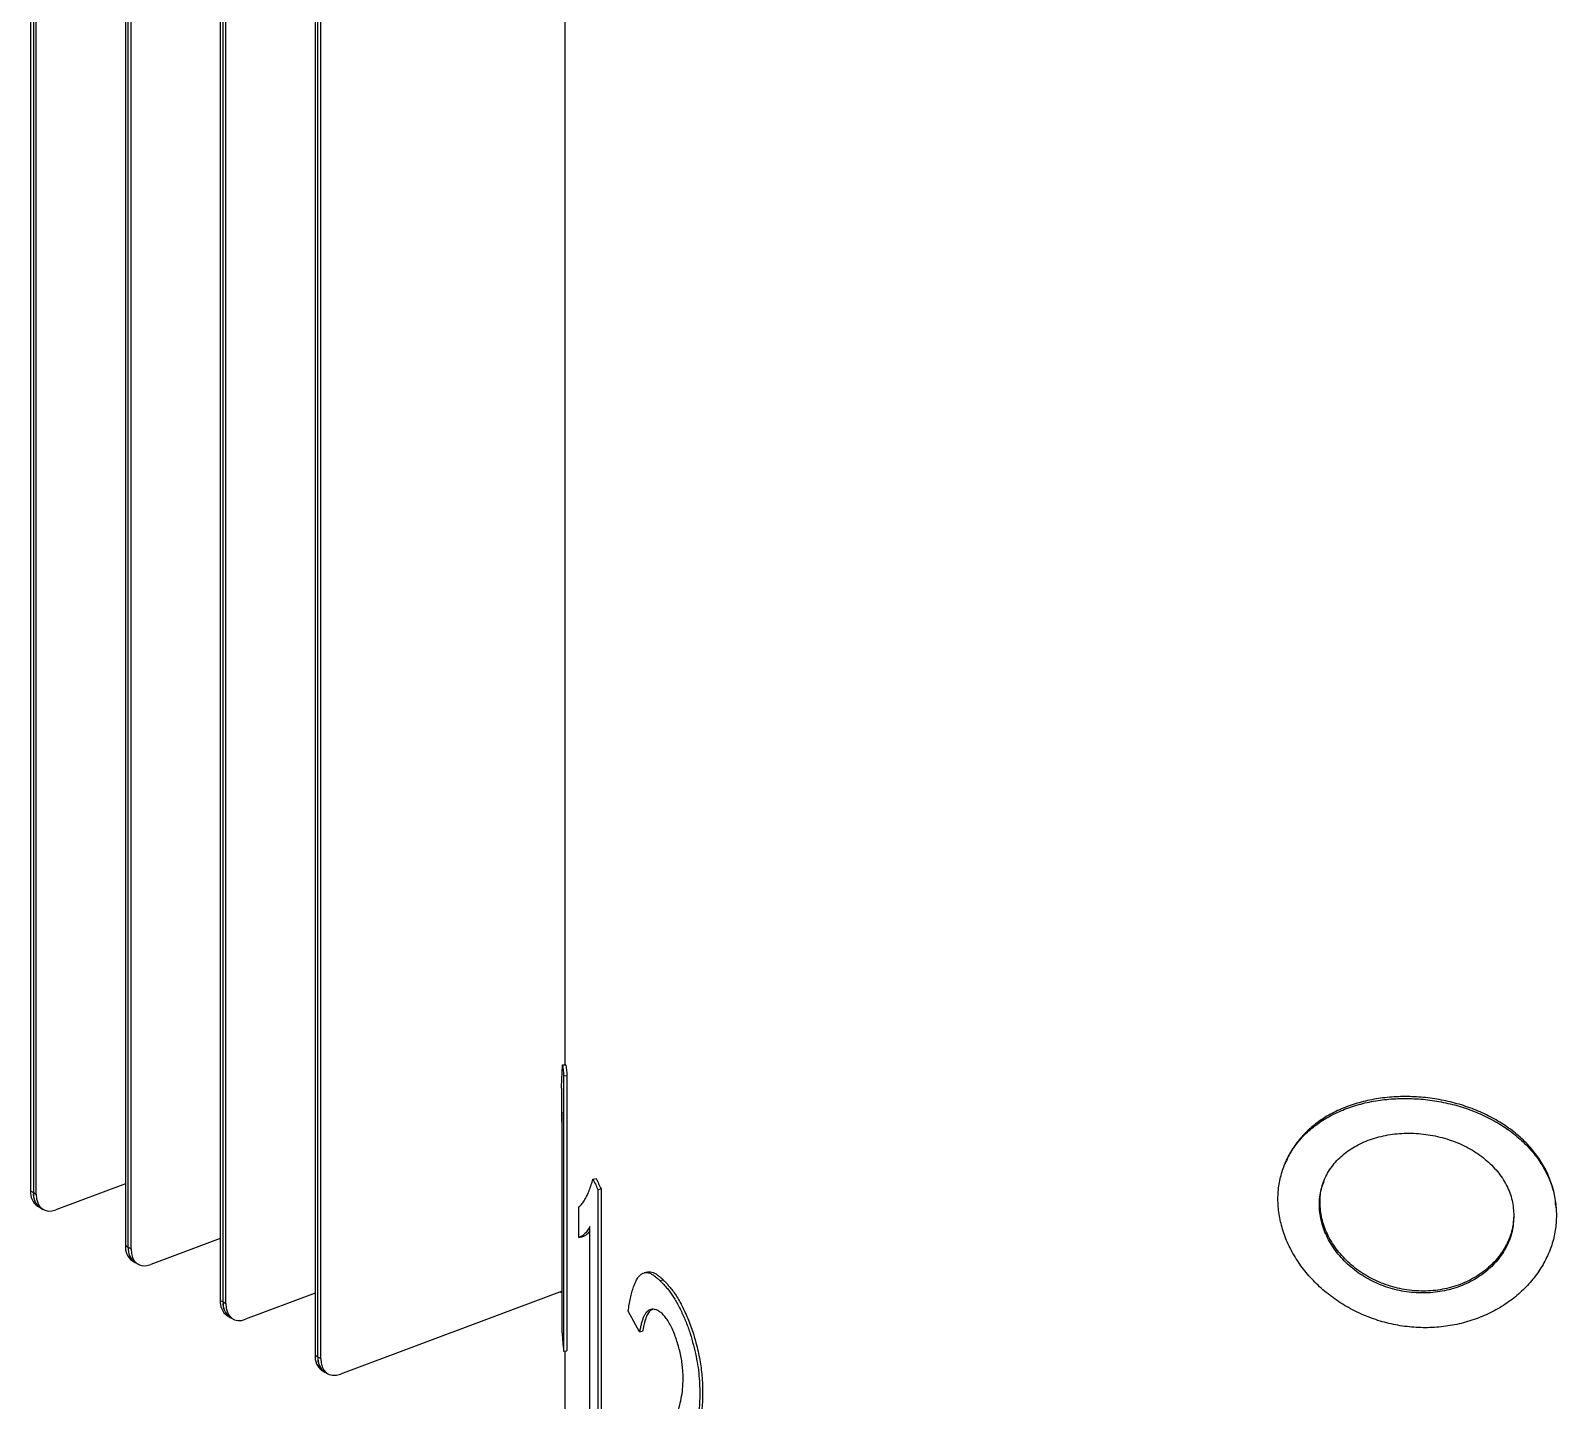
# Model space of a CAD drawing. Header units: millimetres. Extents: x 0 to 6631, y 0 to 4689.
# Drawn here: x 4058.9 to 4514.1, y 3095.2 to 3503.9 of the extents above; entities that cross this region are included whole.
import ezdxf

# ---------------------------------------------------------------- set-up
doc = ezdxf.new("R2010")
doc.units = ezdxf.units.MM
doc.header["$LTSCALE"] = 13
doc.layers.add('几何体', color=7, linetype='Continuous')

msp = doc.modelspace()

# ---------------------------------------------------------------- linework, layer by layer
at = {"layer": '几何体'}
for p, q in [((4058.96, 3754.05), (4058.96, 3157.72)), ((4059.81, 3753.56), (4059.81, 3157.23)), ((4060.65, 3156.74), (4060.65, 3753.07)), ((4087.24, 3737.72), (4087.24, 3141.39)), ((4088.09, 3140.9), (4088.09, 3737.23)), ((4088.94, 3140.41), (4088.94, 3736.74)), ((4115.53, 3721.4), (4115.53, 3125.06)), ((4116.37, 3124.57), (4116.37, 3720.91)), ((4117.22, 3124.08), (4117.22, 3720.42)), ((4143.81, 3705.07), (4143.81, 3108.73)), ((4144.66, 3108.24), (4144.66, 3704.58)), ((4145.51, 3107.75), (4145.51, 3704.09)), ((4218.33, 3598.13), (4218.33, 3195.33)), ((4217.64, 3195.31), (4218.64, 3195.34)), ((4217.96, 3192.08), (4218.96, 3192.12)), ((4217.96, 3192.08), (4217.96, 3109.95)), ((4218.96, 3192.12), (4218.96, 3109.99)), ((4217.33, 3188.37), (4217.33, 3178.68)), ((4217.49, 3115.34), (4217.49, 3181.23)), ((4087.24, 3159.82), (4066.5, 3152.07)), ((4226.71, 3161.24), (4227.67, 3161.39)), ((4058.96, 3157.72), (4059.81, 3157.23)), ((4059.81, 3157.23), (4060.65, 3156.74)), ((4228.19, 3158.12), (4229.15, 3158.28)), ((4228.19, 3158.12), (4228.19, 3075.99)), ((4229.15, 3158.28), (4229.15, 3076.15)), ((4061.03, 3153.14), (4061.88, 3152.65)), ((4061.88, 3152.65), (4062.73, 3152.16)), ((4222.45, 3143.85), (4222.45, 3152.92)), ((4225.78, 3081.2), (4225.78, 3147.1)), ((4087.24, 3141.39), (4088.09, 3140.9)), ((4088.09, 3140.9), (4088.94, 3140.41)), ((4115.53, 3143.49), (4094.78, 3135.74)), ((4222.45, 3143.85), (4223.43, 3143.96)), ((4089.31, 3136.81), (4090.16, 3136.32)), ((4090.16, 3136.32), (4091.01, 3135.83)), ((4143.81, 3127.16), (4123.07, 3119.41)), ((4217.49, 3127.8), (4151.35, 3103.08)), ((4216.97, 3127.6), (4217.49, 3127.3)), ((4246.67, 3130.95), (4247.57, 3131.21)), ((4115.53, 3125.06), (4116.37, 3124.57)), ((4116.37, 3124.57), (4117.22, 3124.08)), ((4117.6, 3120.48), (4118.45, 3119.99)), ((4118.45, 3119.99), (4119.29, 3119.5)), ((4240.59, 3115.62), (4237.2, 3121.79)), ((4240.59, 3115.62), (4241.51, 3115.84)), ((4217.96, 3109.95), (4218.96, 3109.99)), ((4218.33, 3109.96), (4218.33, 2913.86)), ((4143.81, 3108.73), (4144.66, 3108.24)), ((4144.66, 3108.24), (4145.51, 3107.75)), ((4145.88, 3104.15), (4146.73, 3103.66)), ((4146.73, 3103.66), (4147.58, 3103.17))]:
    msp.add_line(p, q, dxfattribs=at)
at = {"layer": '几何体', "flags": 128}
for points in [[(4433.4, 3166.45), (4433.27, 3166.15), (4433.15, 3165.85)], [(4060.65, 3156.74), (4060.76, 3155.38), (4061.08, 3154.19), (4061.6, 3153.2), (4062.31, 3152.44), (4063.18, 3151.94), (4064.19, 3151.71), (4065.31, 3151.75), (4066.5, 3152.07)], [(4514.03, 3152.66), (4514, 3152.95), (4513.98, 3153.24)], [(4088.94, 3140.41), (4089.05, 3139.05), (4089.37, 3137.86), (4089.89, 3136.87), (4090.59, 3136.11), (4091.47, 3135.61), (4092.47, 3135.38), (4093.59, 3135.42), (4094.78, 3135.74)], [(4242.92, 3133.49), (4242.46, 3133.37), (4241.99, 3133.25)], [(4117.22, 3124.08), (4117.33, 3122.72), (4117.65, 3121.53), (4118.17, 3120.54), (4118.88, 3119.79), (4119.75, 3119.28), (4120.76, 3119.05), (4121.88, 3119.09), (4123.07, 3119.41)], [(4145.51, 3107.75), (4145.62, 3106.4), (4145.93, 3105.21), (4146.46, 3104.22), (4147.16, 3103.46), (4148.03, 3102.96), (4149.04, 3102.72), (4150.16, 3102.77), (4151.35, 3103.08)]]:
    msp.add_lwpolyline(points, dxfattribs=at)
at = {"layer": '几何体'}
for centre, radius, start, end in [((4312.73, 3203.05), 95.4, 184.651, 186.6016), ((4313.39, 3203.05), 95.06, 184.651, 186.6016), ((4331.31, 3209.05), 115.02, 204.5616, 206.2835), ((4331.91, 3209.03), 114.61, 204.5616, 206.2835), ((4063.96, 3157.22), 5.02, 174.3376, 234.3502), ((4064.67, 3156.67), 4.9, 173.4667, 235.2211), ((4064.81, 3156.73), 5.02, 174.3376, 234.3502), ((4092.24, 3140.89), 5.02, 174.3376, 234.3502), ((4092.95, 3140.34), 4.9, 173.4667, 235.2211), ((4093.09, 3140.4), 5.02, 174.3376, 234.3502), ((4120.53, 3124.56), 5.02, 174.3376, 234.3502), ((4121.24, 3124.01), 4.9, 173.4667, 235.2211), ((4121.37, 3124.07), 5.02, 174.3376, 234.3502), ((4312.54, 3120.9), 95.21, 183.3479, 186.6033), ((4148.81, 3108.24), 5.02, 174.3376, 234.3502), ((4149.66, 3107.75), 5.02, 174.3376, 234.3502), ((4149.52, 3107.69), 4.9, 173.4667, 235.2211)]:
    msp.add_arc(centre, radius, start, end, dxfattribs=at)
for points, knots in [([(4217.33, 3188.37), (4217.33, 3188.4), (4217.33, 3188.6), (4217.34, 3189), (4217.36, 3189.69), (4217.39, 3190.4), (4217.42, 3191.13), (4217.46, 3191.86), (4217.5, 3192.65), (4217.54, 3193.48), (4217.59, 3194.37), (4217.62, 3194.99), (4217.64, 3195.31)], [0, 0, 0, 0, 0.024146, 0.148794, 0.271545, 0.406355, 0.500974, 0.598039, 0.704414, 0.803329, 0.899017, 1, 1, 1, 1]), ([(4514.12, 3150.43), (4514.05, 3151.92), (4513.91, 3154.89), (4512.8, 3159.25), (4511.04, 3163.44), (4508.61, 3167.41), (4505.56, 3171.09), (4501.93, 3174.43), (4497.8, 3177.38), (4493.23, 3179.92), (4488.3, 3182), (4483.1, 3183.59), (4477.72, 3184.69), (4472.26, 3185.27), (4466.81, 3185.33), (4461.46, 3184.86), (4456.31, 3183.87), (4451.45, 3182.36), (4446.95, 3180.36), (4442.9, 3177.88), (4439.36, 3174.96), (4436.38, 3171.63), (4434.01, 3167.95), (4432.3, 3163.95), (4431.26, 3159.72), (4430.91, 3155.3), (4431.26, 3150.79), (4432.3, 3146.25), (4434.01, 3141.77), (4436.38, 3137.43), (4439.36, 3133.32), (4442.9, 3129.51), (4446.95, 3126.09), (4451.45, 3123.13), (4456.31, 3120.68), (4461.46, 3118.79), (4466.81, 3117.52), (4472.26, 3116.87), (4477.72, 3116.88), (4483.1, 3117.53), (4488.3, 3118.81), (4493.23, 3120.68), (4497.8, 3123.12), (4501.93, 3126.06), (4505.56, 3129.45), (4508.61, 3133.21), (4511.04, 3137.27), (4512.8, 3141.54), (4513.91, 3145.96), (4514.05, 3148.94), (4514.12, 3150.43)], [0, 0, 0, 0, 0.020797, 0.041595, 0.062401, 0.083212, 0.10403, 0.12486, 0.145698, 0.166544, 0.187401, 0.208264, 0.229129, 0.25, 0.27087, 0.291736, 0.312599, 0.333455, 0.354301, 0.37514, 0.39597, 0.416787, 0.437599, 0.458404, 0.479201, 0.5, 0.520797, 0.541595, 0.562401, 0.583212, 0.60403, 0.62486, 0.645698, 0.666544, 0.687401, 0.708264, 0.729129, 0.75, 0.77087, 0.791736, 0.812599, 0.833455, 0.854301, 0.87514, 0.89597, 0.916787, 0.937599, 0.958404, 0.979201, 1, 1, 1, 1]), ([(4513.89, 3153.23), (4513.85, 3153.97), (4513.72, 3156.2), (4512.74, 3159.82), (4511.01, 3164.02), (4508.58, 3167.98), (4505.54, 3171.66), (4501.93, 3175), (4497.81, 3177.96), (4493.25, 3180.49), (4488.34, 3182.57), (4483.16, 3184.17), (4477.8, 3185.26), (4472.36, 3185.84), (4466.93, 3185.9), (4461.6, 3185.43), (4456.47, 3184.44), (4451.62, 3182.93), (4447.14, 3180.92), (4443.11, 3178.44), (4439.57, 3175.52), (4436.63, 3172.18), (4434.57, 3169.13), (4433.76, 3167.1), (4433.48, 3166.41)], [0, 0, 0, 0, 0.023733, 0.07132, 0.118917, 0.166509, 0.214096, 0.261691, 0.309283, 0.356869, 0.404464, 0.452056, 0.499642, 0.547236, 0.594828, 0.642414, 0.690008, 0.7376, 0.785186, 0.832781, 0.880373, 0.927959, 0.975555, 1, 1, 1, 1]), ([(4217.49, 3181.23), (4217.47, 3181), (4217.44, 3180.55), (4217.39, 3179.93), (4217.36, 3179.44), (4217.34, 3179.04), (4217.33, 3178.71), (4217.33, 3178.46), (4217.35, 3178.3), (4217.38, 3178.23), (4217.39, 3178.19)], [0, 0, 0, 0, 0.124954, 0.249912, 0.37489, 0.499887, 0.629131, 0.749916, 0.874953, 1, 1, 1, 1]), ([(4501.43, 3150.25), (4501.32, 3151.81), (4501.1, 3154.92), (4499.36, 3159.41), (4496.66, 3163.56), (4493, 3167.23), (4488.55, 3170.29), (4483.47, 3172.65), (4477.97, 3174.24), (4472.26, 3175), (4466.56, 3174.9), (4461.09, 3173.96), (4456.06, 3172.19), (4451.67, 3169.64), (4448.07, 3166.4), (4445.4, 3162.56), (4443.76, 3158.27), (4443.21, 3153.67), (4443.76, 3148.93), (4445.4, 3144.25), (4448.07, 3139.81), (4451.67, 3135.8), (4456.06, 3132.4), (4461.09, 3129.75), (4466.56, 3127.97), (4472.26, 3127.15), (4477.97, 3127.31), (4483.47, 3128.44), (4488.55, 3130.5), (4493, 3133.39), (4496.66, 3136.97), (4499.36, 3141.09), (4501.1, 3145.58), (4501.32, 3148.69), (4501.43, 3150.25)], [0, 0, 0, 0, 0.031196, 0.0624, 0.09362, 0.124859, 0.15612, 0.187401, 0.218696, 0.25, 0.281304, 0.312599, 0.34388, 0.375141, 0.40638, 0.4376, 0.468804, 0.5, 0.531196, 0.5624, 0.59362, 0.624859, 0.65612, 0.687401, 0.718696, 0.75, 0.781304, 0.8126, 0.84388, 0.875141, 0.90638, 0.9376, 0.968804, 1, 1, 1, 1]), ([(4222.45, 3152.92), (4222.59, 3153.02), (4222.86, 3153.23), (4223.28, 3153.66), (4223.69, 3154.18), (4224.1, 3154.75), (4224.51, 3155.47), (4224.89, 3156.21), (4225.23, 3156.96), (4225.54, 3157.71), (4225.84, 3158.52), (4226.14, 3159.37), (4226.43, 3160.28), (4226.61, 3160.92), (4226.71, 3161.24)], [0, 0, 0, 0, 0.095123, 0.186702, 0.281855, 0.373585, 0.46392, 0.563128, 0.63276, 0.704191, 0.782474, 0.855267, 0.925685, 1, 1, 1, 1]), ([(4501.43, 3150.83), (4501.32, 3149.27), (4501.1, 3146.16), (4499.37, 3141.67), (4496.68, 3137.55), (4493.03, 3133.97), (4488.59, 3131.08), (4483.53, 3129.02), (4478.05, 3127.88), (4472.36, 3127.72), (4466.68, 3128.55), (4461.23, 3130.32), (4456.22, 3132.97), (4451.84, 3136.37), (4448.26, 3140.38), (4445.6, 3144.82), (4443.95, 3149.5), (4443.46, 3154.22), (4443.74, 3157.95), (4444.56, 3159.91), (4444.79, 3160.47)], [0, 0, 0, 0, 0.057486, 0.114971, 0.172457, 0.229942, 0.287427, 0.344912, 0.402397, 0.459882, 0.517367, 0.574851, 0.632336, 0.689822, 0.747307, 0.804793, 0.862278, 0.919764, 0.977249, 1, 1, 1, 1]), ([(4225.78, 3147.1), (4225.64, 3146.86), (4225.37, 3146.38), (4224.96, 3145.74), (4224.53, 3145.23), (4224.1, 3144.8), (4223.68, 3144.44), (4223.27, 3144.16), (4222.85, 3143.98), (4222.58, 3143.89), (4222.45, 3143.85)], [0, 0, 0, 0, 0.124954, 0.249912, 0.37489, 0.499887, 0.629131, 0.749916, 0.874953, 1, 1, 1, 1]), ([(4225.78, 3145.7), (4225.69, 3145.59), (4225.46, 3145.29), (4225.08, 3144.93), (4224.66, 3144.56), (4224.25, 3144.28), (4223.83, 3144.1), (4223.57, 3144), (4223.43, 3143.96)], [0, 0, 0, 0, 0.113374, 0.290699, 0.47403, 0.645343, 0.822671, 1, 1, 1, 1]), ([(4237.2, 3121.79), (4237.31, 3122.46), (4237.53, 3123.79), (4237.89, 3125.7), (4238.33, 3127.45), (4238.8, 3129.13), (4239.39, 3130.55), (4239.99, 3131.71), (4240.64, 3132.51), (4241.3, 3133.01), (4242.03, 3133.3), (4242.83, 3133.37), (4243.71, 3133.17), (4244.49, 3132.77), (4245.14, 3132.31), (4245.64, 3131.93), (4246.15, 3131.47), (4246.5, 3131.12), (4246.67, 3130.95)], [0, 0, 0, 0, 0.084613, 0.1671, 0.249749, 0.333009, 0.416008, 0.49957, 0.561809, 0.624555, 0.687079, 0.749619, 0.81218, 0.874746, 0.906057, 0.937369, 0.968682, 1, 1, 1, 1]), ([(4242.93, 3133.45), (4243.08, 3133.5), (4243.5, 3133.63), (4244.23, 3133.52), (4245.08, 3133.21), (4245.76, 3132.77), (4246.25, 3132.41), (4246.53, 3132.18), (4246.82, 3131.93), (4247.16, 3131.61), (4247.42, 3131.36), (4247.57, 3131.21)], [0, 0, 0, 0, 0.1227322, 0.3317193, 0.5040729, 0.6844627, 0.7446528, 0.800218, 0.8541935, 0.9118033, 1, 1, 1, 1]), ([(4246.67, 3130.95), (4246.94, 3130.69), (4247.47, 3130.18), (4248.28, 3129.31), (4249.1, 3128.33), (4249.93, 3127.25), (4250.75, 3126.05), (4251.56, 3124.71), (4252.34, 3123.26), (4253.33, 3121.22), (4254.51, 3118.55), (4255.74, 3115.17), (4256.7, 3111.73), (4257.48, 3108.33), (4258.08, 3104.98), (4258.43, 3101.77), (4258.58, 3098.71), (4258.56, 3095.8), (4258.43, 3093.02), (4258.07, 3090.49), (4257.59, 3088.12), (4256.89, 3085.59), (4255.95, 3082.92), (4254.77, 3080.19), (4253.48, 3077.68), (4252.18, 3075.32), (4250.82, 3073.05), (4249.54, 3070.96), (4248.32, 3068.98), (4247.13, 3067.12), (4246.15, 3065.58), (4245.39, 3064.39), (4244.86, 3063.57), (4244.36, 3062.78), (4243.82, 3061.95), (4243.46, 3061.38), (4243.26, 3061.07)], [0, 0, 0, 0, 0.015666, 0.031331, 0.046994, 0.062657, 0.078315, 0.09397, 0.109621, 0.12527, 0.156536, 0.187765, 0.21899, 0.250219, 0.281434, 0.312643, 0.343857, 0.375073, 0.406289, 0.437504, 0.468731, 0.49996, 0.546588, 0.593303, 0.639864, 0.686587, 0.731887, 0.780109, 0.819558, 0.860078, 0.904291, 0.923359, 0.941479, 0.960634, 0.978177, 1, 1, 1, 1]), ([(4247.57, 3131.21), (4247.78, 3131.01), (4248.12, 3130.67), (4248.6, 3130.18), (4248.99, 3129.76), (4249.38, 3129.33), (4249.75, 3128.88), (4250.38, 3128.1), (4251.21, 3126.97), (4252.26, 3125.31), (4253.27, 3123.44), (4254.26, 3121.36), (4255.21, 3119.19), (4256.06, 3117), (4256.8, 3114.74), (4257.47, 3112.34), (4258.07, 3109.85), (4258.75, 3106.5), (4259.31, 3102.31), (4259.46, 3098.32), (4259.38, 3095.18), (4259.23, 3092.89), (4258.91, 3090.71), (4258.51, 3088.74), (4258.04, 3086.89), (4257.54, 3085.31), (4256.98, 3083.7), (4256.35, 3082.15), (4255.65, 3080.55), (4254.84, 3078.92), (4253.97, 3077.25), (4253.01, 3075.53), (4251.9, 3073.65), (4250.84, 3071.91), (4249.9, 3070.36), (4249.13, 3069.12), (4248.31, 3067.82), (4247.58, 3066.67), (4246.98, 3065.74), (4246.57, 3065.09), (4246.18, 3064.46), (4245.78, 3063.84), (4245.34, 3063.16), (4244.8, 3062.31), (4244.4, 3061.68), (4244.17, 3061.31)], [0, 0, 0, 0, 0.0122948, 0.0203554, 0.0279215, 0.0351986, 0.04238, 0.0496516, 0.0706792, 0.0900614, 0.1098488, 0.1315999, 0.1530915, 0.1732704, 0.1935184, 0.2151675, 0.2388091, 0.2621419, 0.3080005, 0.3587531, 0.3856644, 0.4112286, 0.4371533, 0.466671, 0.4894169, 0.5149165, 0.5377268, 0.564352, 0.5921495, 0.6203997, 0.6536278, 0.6870496, 0.7224018, 0.7691294, 0.7970409, 0.8214894, 0.8497012, 0.8832015, 0.8983883, 0.9130899, 0.9273062, 0.9410343, 0.9560122, 0.9743231, 1, 1, 1, 1]), ([(4237.89, 3061.58), (4237.91, 3062.1), (4237.95, 3063.13), (4238.08, 3064.6), (4238.27, 3065.91), (4238.62, 3067.65), (4239.26, 3069.46), (4240.33, 3070.96), (4241.5, 3072.22), (4242.62, 3073.78), (4243.72, 3075.43), (4244.8, 3077.23), (4246.18, 3079.53), (4247.85, 3082.47), (4249.77, 3086.19), (4251.28, 3089.56), (4252.32, 3092.58), (4252.93, 3095.09), (4253.41, 3097.81), (4253.6, 3100.36), (4253.61, 3102.57), (4253.52, 3104.31), (4253.32, 3106.14), (4252.93, 3108.65), (4252.29, 3111.28), (4251.45, 3113.85), (4250.74, 3115.74), (4249.93, 3117.51), (4249.04, 3119.07), (4248.27, 3120.12), (4247.66, 3120.8), (4247.05, 3121.37), (4246.32, 3121.9), (4245.48, 3122.32), (4244.71, 3122.44), (4244, 3122.36), (4243.34, 3122.12), (4242.76, 3121.66), (4242.24, 3121), (4241.81, 3120.17), (4241.43, 3119.19), (4241.11, 3118.09), (4240.84, 3116.87), (4240.68, 3116.03), (4240.59, 3115.62)], [0, 0, 0, 0, 0.015615, 0.031228, 0.046843, 0.062461, 0.097367, 0.132318, 0.167111, 0.202017, 0.237963, 0.272469, 0.307752, 0.371862, 0.435937, 0.500017, 0.531258, 0.562489, 0.593717, 0.624921, 0.640532, 0.656142, 0.671753, 0.687366, 0.718531, 0.73416, 0.749793, 0.765427, 0.781066, 0.796707, 0.804382, 0.812375, 0.828032, 0.843686, 0.859333, 0.874981, 0.890623, 0.906258, 0.921888, 0.937514, 0.952785, 0.968759, 0.98438, 1, 1, 1, 1]), ([(4244.51, 3122.38), (4244.24, 3122.25), (4243.6, 3121.95), (4242.83, 3120.73), (4242.26, 3119.22), (4241.96, 3118), (4241.81, 3117.35), (4241.73, 3116.96), (4241.63, 3116.46), (4241.56, 3116.08), (4241.51, 3115.84)], [0, 0, 0, 0, 0.1730002, 0.4051029, 0.6571442, 0.7951977, 0.8344371, 0.876432, 0.9245081, 1, 1, 1, 1])]:
    msp.add_open_spline(points, degree=3, knots=knots, dxfattribs=at)

doc.saveas('drawing.dxf')
